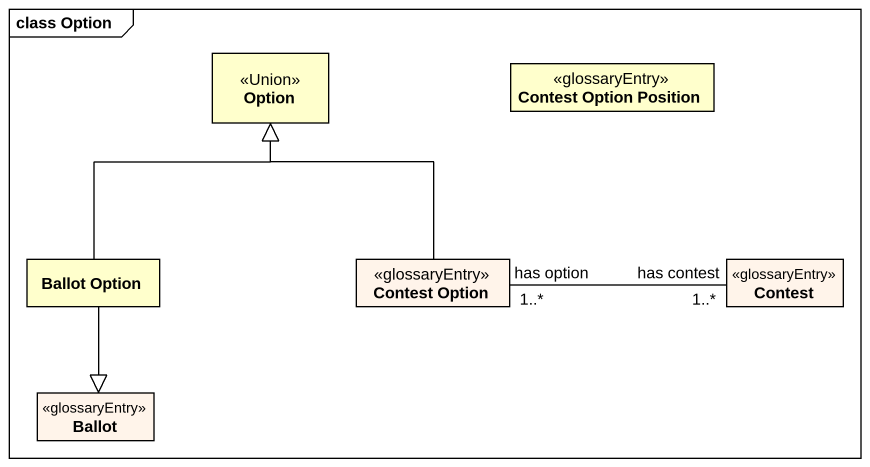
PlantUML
@startuml
mainframe class Option
hide circle
hide empty members
class Option <<Union>>
class "Contest Option Position" as Contest_Option_Position <<glossaryEntry>>
class "Ballot Option" as Ballot_Option
class "Contest Option" as Contest_Option <<glossaryEntry>> #FFF4EA
class Contest <<glossaryEntry>> #FFF4EA
class Ballot <<glossaryEntry>> #FFF4EA
Ballot_Option -up-|> Option
Ballot_Option --|> Ballot
Contest_Option -up-|> Option
Contest "has contest\n1..*" -left- "has option\n1..*" Contest_Option
@enduml
